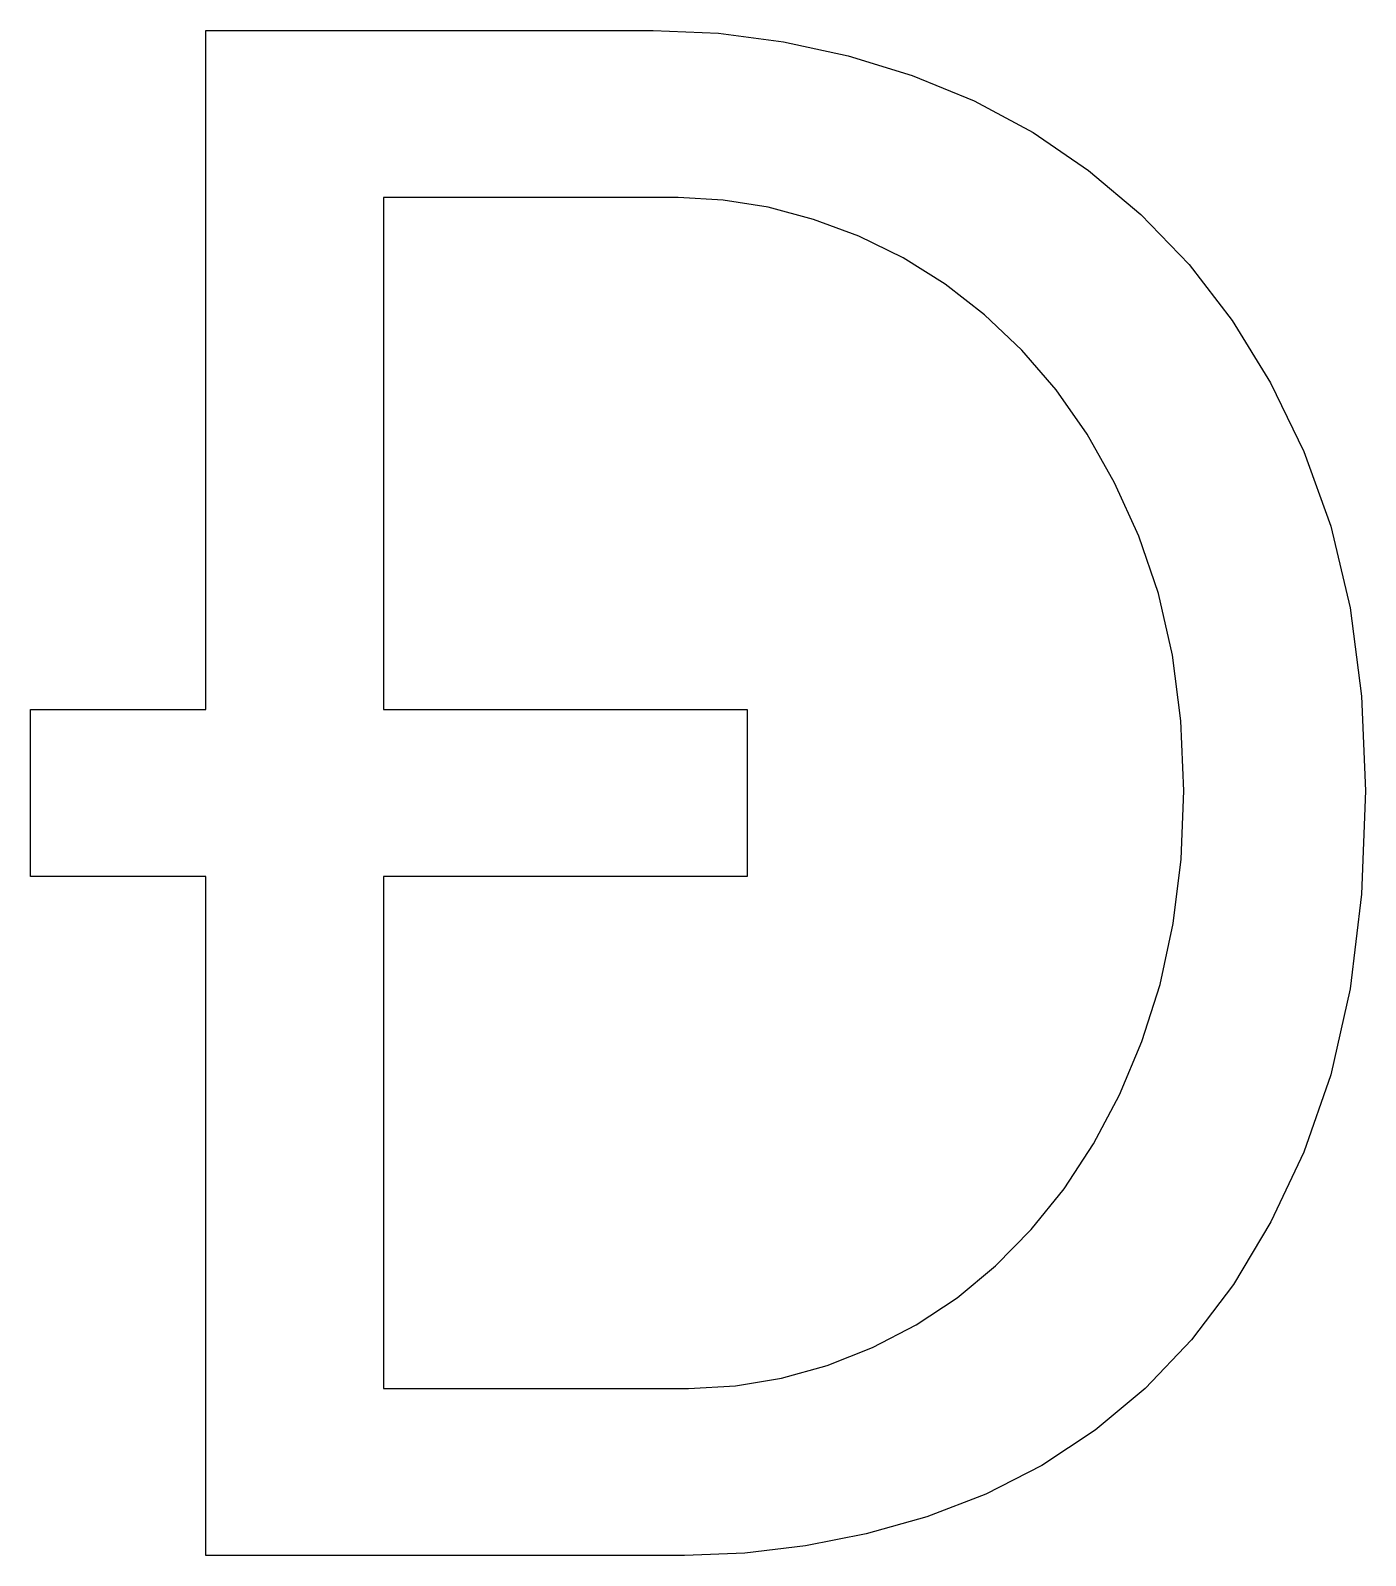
# Model space of a CAD drawing. Extents: x 0.6 to 9.5, y 0 to 10.1.
import ezdxf

# ---------------------------------------------------------------- set-up
doc = ezdxf.new("R2010")
doc.units = 0
doc.layers.get('0').update_dxf_attribs({"linetype": 'CONTINUOUS'})

msp = doc.modelspace()

# ---------------------------------------------------------------- linework, layer by layer
at = {"color": 0}
for p, q in [((1.75, 5.625), (1.75, 10.1389)), ((1.75, 10.1389), (4.72222, 10.1389)), ((4.72222, 10.1389), (5.15793, 10.1202)), ((5.15793, 10.1202), (5.59022, 10.0642)), ((5.59022, 10.0642), (6.01904, 9.97092)), ((6.01904, 9.97092), (6.44444, 9.84028)), ((6.44444, 9.84028), (6.85721, 9.67062)), ((6.85721, 9.67062), (7.24826, 9.46013)), ((7.24826, 9.46013), (7.61762, 9.20882)), ((7.61762, 9.20882), (7.96528, 8.91667)), ((4.88889, 9.02778), (2.93056, 9.02778)), ((2.93056, 9.02778), (2.93056, 5.625)), ((5.18793, 9.01172), (4.88889, 9.02778)), ((5.48785, 8.96354), (5.18793, 9.01172)), ((5.78863, 8.88325), (5.48785, 8.96354)), ((6.09028, 8.77083), (5.78863, 8.88325)), ((7.96528, 8.91667), (8.28554, 8.58382)), ((6.38456, 8.62722), (6.09028, 8.77083)), ((6.66319, 8.45318), (6.38456, 8.62722)), ((8.28554, 8.58382), (8.57286, 8.21013)), ((6.92622, 8.24875), (6.66319, 8.45318)), ((7.17361, 8.01389), (6.92622, 8.24875)), ((8.57286, 8.21013), (8.82721, 7.79562)), ((7.40192, 7.74914), (7.17361, 8.01389)), ((7.60764, 7.45486), (7.40192, 7.74914)), ((8.82721, 7.79562), (9.04861, 7.34028)), ((7.79081, 7.13108), (7.60764, 7.45486)), ((9.04861, 7.34028), (9.22786, 6.84244)), ((7.95139, 6.77778), (7.79081, 7.13108)), ((9.22786, 6.84244), (9.3559, 6.30035)), ((8.08197, 6.39589), (7.95139, 6.77778)), ((8.17529, 5.98617), (8.08197, 6.39589)), ((9.3559, 6.30035), (9.43272, 5.71397)), ((8.23128, 5.54867), (8.17529, 5.98617)), ((9.43272, 5.71397), (9.45833, 5.08333)), ((0.583333, 4.51389), (0.583333, 5.625)), ((0.583333, 5.625), (1.75, 5.625)), ((2.93056, 5.625), (5.34722, 5.625)), ((5.34722, 5.625), (5.34722, 4.51389)), ((8.25, 5.08333), (8.23128, 5.54867)), ((8.23258, 4.63021), (8.25, 5.08333)), ((9.45833, 5.08333), (9.43272, 4.39669)), ((8.1805, 4.20139), (8.23258, 4.63021)), ((1.75, 4.51389), (0.583333, 4.51389)), ((1.75, 0), (1.75, 4.51389)), ((5.34722, 4.51389), (2.93056, 4.51389)), ((2.93056, 4.51389), (2.93056, 1.11111)), ((9.43272, 4.39669), (9.3559, 3.76736)), ((8.09369, 3.79688), (8.1805, 4.20139)), ((7.97222, 3.41667), (8.09369, 3.79688)), ((9.3559, 3.76736), (9.22786, 3.19536)), ((7.82206, 3.06256), (7.97222, 3.41667)), ((9.22786, 3.19536), (9.04861, 2.68056)), ((7.64931, 2.73617), (7.82206, 3.06256)), ((7.454, 2.43756), (7.64931, 2.73617)), ((9.04861, 2.68056), (8.82894, 2.21789)), ((7.23611, 2.16667), (7.454, 2.43756)), ((6.99826, 1.92492), (7.23611, 2.16667)), ((8.82894, 2.21789), (8.57981, 1.80208)), ((6.74306, 1.71354), (6.99826, 1.92492)), ((8.57981, 1.80208), (8.30117, 1.43321)), ((6.47049, 1.53256), (6.74306, 1.71354)), ((6.18056, 1.38194), (6.47049, 1.53256)), ((8.30117, 1.43321), (7.99306, 1.11111)), ((5.88015, 1.26346), (6.18056, 1.38194)), ((5.57633, 1.17882), (5.88015, 1.26346)), ((4.95833, 1.11111), (5.26904, 1.12804)), ((5.26904, 1.12804), (5.57633, 1.17882)), ((2.93056, 1.11111), (4.95833, 1.11111)), ((7.99306, 1.11111), (7.66015, 0.833767)), ((7.66015, 0.833767), (7.30729, 0.598958)), ((7.30729, 0.598958), (6.93446, 0.406683)), ((6.93446, 0.406683), (6.54167, 0.256944)), ((6.54167, 0.256944), (6.13883, 0.144586)), ((6.13883, 0.144586), (5.73606, 0.06429)), ((4.93056, 0), (1.75, 0)), ((5.33328, 0.016113), (4.93056, 0)), ((5.73606, 0.06429), (5.33328, 0.016113))]:
    msp.add_line(p, q, dxfattribs=at)

doc.saveas('drawing.dxf')
